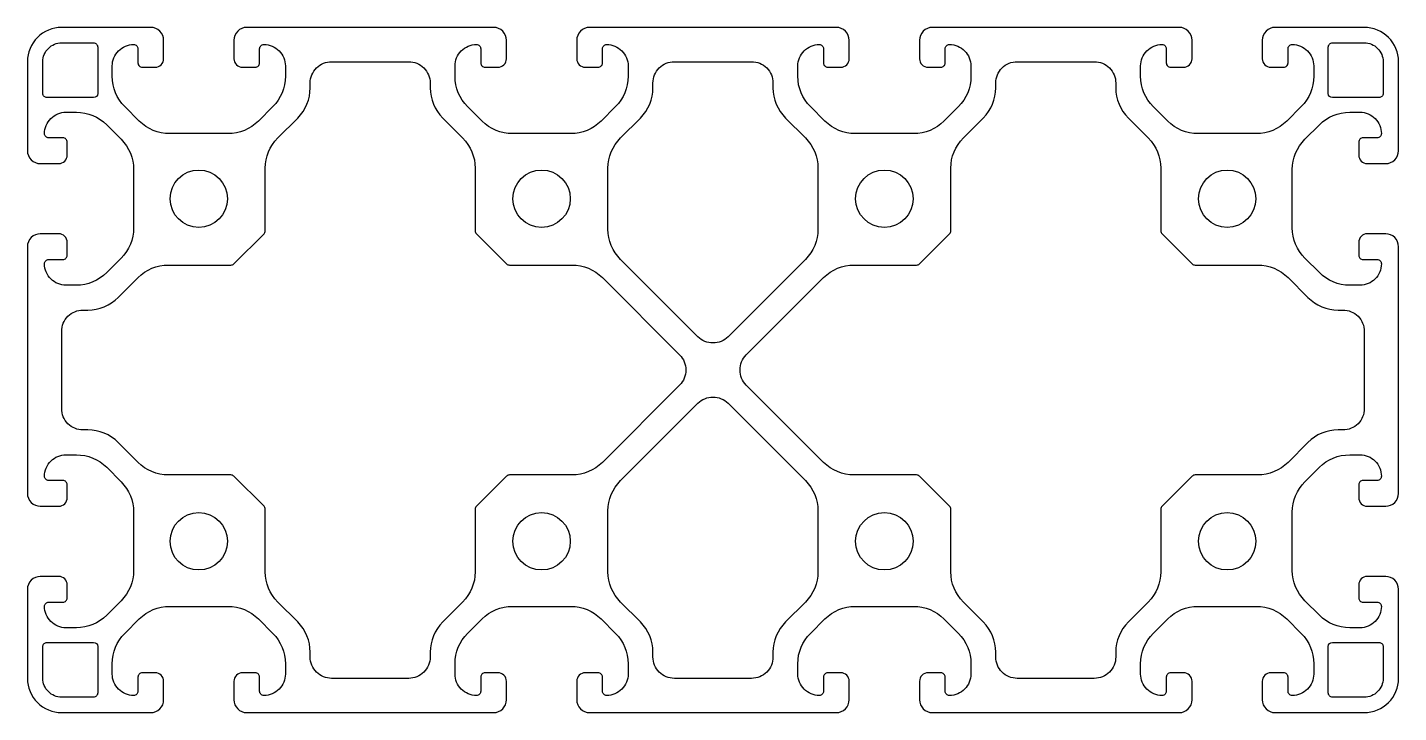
# Model space of a CAD drawing. Header units: millimetres. Extents: x 19036 to 19196, y 15743 to 15823.
import ezdxf

# ---------------------------------------------------------------- set-up
doc = ezdxf.new("R2010")
doc.units = ezdxf.units.MM
doc.layers.get('0').update_dxf_attribs({"linetype": 'CONTINUOUS'})

msp = doc.modelspace()

# ---------------------------------------------------------------- linework, layer by layer
for points in [[(19195.75, 15797.36, 0.414214), (19194.25, 15798.86), (19192.1, 15798.86, 0.414214), (19191.1, 15797.86), (19191.1, 15796.36, 0.414214), (19191.6, 15795.86), (19193.25, 15795.86, -0.414214), (19193.75, 15795.36, -0.414214), (19191.25, 15792.86), (19190.05, 15792.86, -0.198912), (19186.51, 15794.33), (19184.82, 15796.02, -0.198912), (19183.35, 15799.55), (19183.35, 15806.37, -0.198912), (19184.82, 15809.9), (19186.51, 15811.6, -0.198912), (19190.05, 15813.06), (19191.25, 15813.06, -0.414214), (19193.75, 15810.56, -0.414214), (19193.25, 15810.06), (19191.6, 15810.06, 0.414214), (19191.1, 15809.56), (19191.1, 15808.06, 0.414214), (19192.1, 15807.06), (19194.25, 15807.06, 0.414214), (19195.75, 15808.56), (19195.75, 15818.96, 0.414214), (19191.75, 15822.96), (19181.35, 15822.96, 0.414214), (19179.85, 15821.46), (19179.85, 15819.31, 0.414214), (19180.85, 15818.31), (19182.35, 15818.31, 0.414214), (19182.85, 15818.81), (19182.85, 15820.46, -0.414214), (19183.35, 15820.96, -0.414214), (19185.85, 15818.46), (19185.85, 15817.25, -0.198912), (19184.39, 15813.72), (19182.7, 15812.03, -0.198912), (19179.16, 15810.56), (19172.35, 15810.56, -0.198912), (19168.81, 15812.03), (19167.12, 15813.72, -0.198912), (19165.65, 15817.25), (19165.65, 15818.46, -0.414214), (19168.15, 15820.96, -0.414214), (19168.65, 15820.46), (19168.65, 15818.81, 0.414214), (19169.15, 15818.31), (19170.65, 15818.31, 0.414214), (19171.65, 15819.31), (19171.65, 15821.46, 0.414214), (19170.15, 15822.96), (19141.35, 15822.96, 0.414214), (19139.85, 15821.46), (19139.85, 15819.31, 0.414214), (19140.85, 15818.31), (19142.35, 15818.31, 0.414214), (19142.85, 15818.81), (19142.85, 15820.46, -0.414214), (19143.35, 15820.96, -0.414214), (19145.85, 15818.46), (19145.85, 15817.25, -0.198912), (19144.39, 15813.72), (19142.7, 15812.03, -0.198912), (19139.16, 15810.56), (19132.35, 15810.56, -0.198912), (19128.81, 15812.03), (19127.12, 15813.72, -0.198912), (19125.65, 15817.25), (19125.65, 15818.46, -0.414214), (19128.15, 15820.96, -0.414214), (19128.65, 15820.46), (19128.65, 15818.81, 0.414214), (19129.15, 15818.31), (19130.65, 15818.31, 0.414214), (19131.65, 15819.31), (19131.65, 15821.46, 0.414214), (19130.15, 15822.96), (19101.35, 15822.96, 0.414214), (19099.85, 15821.46), (19099.85, 15819.31, 0.414214), (19100.85, 15818.31), (19102.35, 15818.31, 0.414214), (19102.85, 15818.81), (19102.85, 15820.46, -0.414214), (19103.35, 15820.96, -0.414214), (19105.85, 15818.46), (19105.85, 15817.25, -0.198912), (19104.39, 15813.72), (19102.7, 15812.03, -0.198912), (19099.16, 15810.56), (19092.35, 15810.56, -0.198912), (19088.81, 15812.03), (19087.12, 15813.72, -0.198912), (19085.65, 15817.25), (19085.65, 15818.46, -0.414214), (19088.15, 15820.96, -0.414214), (19088.65, 15820.46), (19088.65, 15818.81, 0.414214), (19089.15, 15818.31), (19090.65, 15818.31, 0.414214), (19091.65, 15819.31), (19091.65, 15821.46, 0.414214), (19090.15, 15822.96), (19061.35, 15822.96, 0.414214), (19059.85, 15821.46), (19059.85, 15819.31, 0.414214), (19060.85, 15818.31), (19062.35, 15818.31, 0.414214), (19062.85, 15818.81), (19062.85, 15820.46, -0.414214), (19063.35, 15820.96, -0.414214), (19065.85, 15818.46), (19065.85, 15817.25, -0.198912), (19064.39, 15813.72), (19062.7, 15812.03, -0.198912), (19059.16, 15810.56), (19052.35, 15810.56, -0.198912), (19048.81, 15812.03), (19047.12, 15813.72, -0.198912), (19045.65, 15817.25), (19045.65, 15818.46, -0.414214), (19048.15, 15820.96, -0.414214), (19048.65, 15820.46), (19048.65, 15818.81, 0.414214), (19049.15, 15818.31), (19050.65, 15818.31, 0.414214), (19051.65, 15819.31), (19051.65, 15821.46, 0.414214), (19050.15, 15822.96), (19039.75, 15822.96, 0.414214), (19035.75, 15818.96), (19035.75, 15808.56, 0.414214), (19037.25, 15807.06), (19039.4, 15807.06, 0.414214), (19040.4, 15808.06), (19040.4, 15809.56, 0.414214), (19039.9, 15810.06), (19038.25, 15810.06, -0.414214), (19037.75, 15810.56, -0.414214), (19040.25, 15813.06), (19041.46, 15813.06, -0.198912), (19045, 15811.6), (19046.69, 15809.9, -0.198912), (19048.15, 15806.37), (19048.15, 15799.55, -0.198912), (19046.69, 15796.02), (19045, 15794.33, -0.198912), (19041.46, 15792.86), (19040.25, 15792.86, -0.414214), (19037.75, 15795.36, -0.414214), (19038.25, 15795.86), (19039.9, 15795.86, 0.414214), (19040.4, 15796.36), (19040.4, 15797.86, 0.414214), (19039.4, 15798.86), (19037.25, 15798.86, 0.414214), (19035.75, 15797.36), (19035.75, 15768.56, 0.414214), (19037.25, 15767.06), (19039.4, 15767.06, 0.414214), (19040.4, 15768.06), (19040.4, 15769.56, 0.414214), (19039.9, 15770.06), (19038.25, 15770.06, -0.414214), (19037.75, 15770.56, -0.414214), (19040.25, 15773.06), (19041.46, 15773.06, -0.198912), (19045, 15771.6), (19046.69, 15769.9, -0.198912), (19048.15, 15766.37), (19048.15, 15759.55, -0.198912), (19046.69, 15756.02), (19045, 15754.33, -0.198912), (19041.46, 15752.86), (19040.25, 15752.86, -0.414214), (19037.75, 15755.36, -0.414214), (19038.25, 15755.86), (19039.9, 15755.86, 0.414214), (19040.4, 15756.36), (19040.4, 15757.86, 0.414214), (19039.4, 15758.86), (19037.25, 15758.86, 0.414214), (19035.75, 15757.36), (19035.75, 15746.96, 0.414214), (19039.75, 15742.96), (19050.15, 15742.96, 0.414214), (19051.65, 15744.46), (19051.65, 15746.61, 0.414214), (19050.65, 15747.61), (19049.15, 15747.61, 0.414214), (19048.65, 15747.11), (19048.65, 15745.46, -0.414214), (19048.15, 15744.96, -0.414214), (19045.65, 15747.46), (19045.65, 15748.67, -0.198912), (19047.12, 15752.2), (19048.81, 15753.9, -0.198912), (19052.35, 15755.36), (19059.16, 15755.36, -0.198912), (19062.7, 15753.9), (19064.39, 15752.2, -0.198912), (19065.85, 15748.67), (19065.85, 15747.46, -0.414214), (19063.35, 15744.96, -0.414214), (19062.85, 15745.46), (19062.85, 15747.11, 0.414214), (19062.35, 15747.61), (19060.85, 15747.61, 0.414214), (19059.85, 15746.61), (19059.85, 15744.46, 0.414214), (19061.35, 15742.96), (19090.15, 15742.96, 0.414214), (19091.65, 15744.46), (19091.65, 15746.61, 0.414214), (19090.65, 15747.61), (19089.15, 15747.61, 0.414214), (19088.65, 15747.11), (19088.65, 15745.46, -0.414214), (19088.15, 15744.96, -0.414214), (19085.65, 15747.46), (19085.65, 15748.67, -0.198912), (19087.12, 15752.2), (19088.81, 15753.9, -0.198912), (19092.35, 15755.36), (19099.16, 15755.36, -0.198912), (19102.7, 15753.9), (19104.39, 15752.2, -0.198912), (19105.85, 15748.67), (19105.85, 15747.46, -0.414214), (19103.35, 15744.96, -0.414214), (19102.85, 15745.46), (19102.85, 15747.11, 0.414214), (19102.35, 15747.61), (19100.85, 15747.61, 0.414214), (19099.85, 15746.61), (19099.85, 15744.46, 0.414214), (19101.35, 15742.96), (19130.15, 15742.96, 0.414214), (19131.65, 15744.46), (19131.65, 15746.61, 0.414214), (19130.65, 15747.61), (19129.15, 15747.61, 0.414214), (19128.65, 15747.11), (19128.65, 15745.46, -0.414214), (19128.15, 15744.96, -0.414214), (19125.65, 15747.46), (19125.65, 15748.67, -0.198912), (19127.12, 15752.2), (19128.81, 15753.9, -0.198912), (19132.35, 15755.36), (19139.16, 15755.36, -0.198912), (19142.7, 15753.9), (19144.39, 15752.2, -0.198912), (19145.85, 15748.67), (19145.85, 15747.46, -0.414214), (19143.35, 15744.96, -0.414214), (19142.85, 15745.46), (19142.85, 15747.11, 0.414214), (19142.35, 15747.61), (19140.85, 15747.61, 0.414214), (19139.85, 15746.61), (19139.85, 15744.46, 0.414214), (19141.35, 15742.96), (19170.15, 15742.96, 0.414214), (19171.65, 15744.46), (19171.65, 15746.61, 0.414214), (19170.65, 15747.61), (19169.15, 15747.61, 0.414214), (19168.65, 15747.11), (19168.65, 15745.46, -0.414214), (19168.15, 15744.96, -0.414214), (19165.65, 15747.46), (19165.65, 15748.67, -0.198912), (19167.12, 15752.2), (19168.81, 15753.9, -0.198912), (19172.35, 15755.36), (19179.16, 15755.36, -0.198912), (19182.7, 15753.9), (19184.39, 15752.2, -0.198912), (19185.85, 15748.67), (19185.85, 15747.46, -0.414214), (19183.35, 15744.96, -0.414214), (19182.85, 15745.46), (19182.85, 15747.11, 0.414214), (19182.35, 15747.61), (19180.85, 15747.61, 0.414214), (19179.85, 15746.61), (19179.85, 15744.46, 0.414214), (19181.35, 15742.96), (19191.75, 15742.96, 0.414214), (19195.75, 15746.96), (19195.75, 15757.36, 0.414214), (19194.25, 15758.86), (19192.1, 15758.86, 0.414214), (19191.1, 15757.86), (19191.1, 15756.36, 0.414214), (19191.6, 15755.86), (19193.25, 15755.86, -0.414214), (19193.75, 15755.36, -0.414214), (19191.25, 15752.86), (19190.05, 15752.86, -0.198912), (19186.51, 15754.33), (19184.82, 15756.02, -0.198912), (19183.35, 15759.55), (19183.35, 15766.37, -0.198912), (19184.82, 15769.9), (19186.51, 15771.6, -0.198912), (19190.05, 15773.06), (19191.25, 15773.06, -0.414214), (19193.75, 15770.56, -0.414214), (19193.25, 15770.06), (19191.6, 15770.06, 0.414214), (19191.1, 15769.56), (19191.1, 15768.06, 0.414214), (19192.1, 15767.06), (19194.25, 15767.06, 0.414214), (19195.75, 15768.56)], [(19195.75, 15797.36, 0.414214), (19194.25, 15798.86), (19192.1, 15798.86, 0.414214), (19191.1, 15797.86), (19191.1, 15796.36, 0.414214), (19191.6, 15795.86), (19193.25, 15795.86, -0.414214), (19193.75, 15795.36, -0.414214), (19191.25, 15792.86), (19190.05, 15792.86, -0.198912), (19186.51, 15794.33), (19184.82, 15796.02, -0.198912), (19183.35, 15799.55), (19183.35, 15806.37, -0.198912), (19184.82, 15809.9), (19186.51, 15811.6, -0.198912), (19190.05, 15813.06), (19191.25, 15813.06, -0.414214), (19193.75, 15810.56, -0.414214), (19193.25, 15810.06), (19191.6, 15810.06, 0.414214), (19191.1, 15809.56), (19191.1, 15808.06, 0.414214), (19192.1, 15807.06), (19194.25, 15807.06, 0.414214), (19195.75, 15808.56), (19195.75, 15818.96, 0.414214), (19191.75, 15822.96), (19181.35, 15822.96, 0.414214), (19179.85, 15821.46), (19179.85, 15819.31, 0.414214), (19180.85, 15818.31), (19182.35, 15818.31, 0.414214), (19182.85, 15818.81), (19182.85, 15820.46, -0.414214), (19183.35, 15820.96, -0.414214), (19185.85, 15818.46), (19185.85, 15817.25, -0.198912), (19184.39, 15813.72), (19182.7, 15812.03, -0.198912), (19179.16, 15810.56), (19172.35, 15810.56, -0.198912), (19168.81, 15812.03), (19167.12, 15813.72, -0.198912), (19165.65, 15817.25), (19165.65, 15818.46, -0.414214), (19168.15, 15820.96, -0.414214), (19168.65, 15820.46), (19168.65, 15818.81, 0.414214), (19169.15, 15818.31), (19170.65, 15818.31, 0.414214), (19171.65, 15819.31), (19171.65, 15821.46, 0.414214), (19170.15, 15822.96), (19141.35, 15822.96, 0.414214), (19139.85, 15821.46), (19139.85, 15819.31, 0.414214), (19140.85, 15818.31), (19142.35, 15818.31, 0.414214), (19142.85, 15818.81), (19142.85, 15820.46, -0.414214), (19143.35, 15820.96, -0.414214), (19145.85, 15818.46), (19145.85, 15817.25, -0.198912), (19144.39, 15813.72), (19142.7, 15812.03, -0.198912), (19139.16, 15810.56), (19132.35, 15810.56, -0.198912), (19128.81, 15812.03), (19127.12, 15813.72, -0.198912), (19125.65, 15817.25), (19125.65, 15818.46, -0.414214), (19128.15, 15820.96, -0.414214), (19128.65, 15820.46), (19128.65, 15818.81, 0.414214), (19129.15, 15818.31), (19130.65, 15818.31, 0.414214), (19131.65, 15819.31), (19131.65, 15821.46, 0.414214), (19130.15, 15822.96), (19101.35, 15822.96, 0.414214), (19099.85, 15821.46), (19099.85, 15819.31, 0.414214), (19100.85, 15818.31), (19102.35, 15818.31, 0.414214), (19102.85, 15818.81), (19102.85, 15820.46, -0.414214), (19103.35, 15820.96, -0.414214), (19105.85, 15818.46), (19105.85, 15817.25, -0.198912), (19104.39, 15813.72), (19102.7, 15812.03, -0.198912), (19099.16, 15810.56), (19092.35, 15810.56, -0.198912), (19088.81, 15812.03), (19087.12, 15813.72, -0.198912), (19085.65, 15817.25), (19085.65, 15818.46, -0.414214), (19088.15, 15820.96, -0.414214), (19088.65, 15820.46), (19088.65, 15818.81, 0.414214), (19089.15, 15818.31), (19090.65, 15818.31, 0.414214), (19091.65, 15819.31), (19091.65, 15821.46, 0.414214), (19090.15, 15822.96), (19061.35, 15822.96, 0.414214), (19059.85, 15821.46), (19059.85, 15819.31, 0.414214), (19060.85, 15818.31), (19062.35, 15818.31, 0.414214), (19062.85, 15818.81), (19062.85, 15820.46, -0.414214), (19063.35, 15820.96, -0.414214), (19065.85, 15818.46), (19065.85, 15817.25, -0.198912), (19064.39, 15813.72), (19062.7, 15812.03, -0.198912), (19059.16, 15810.56), (19052.35, 15810.56, -0.198912), (19048.81, 15812.03), (19047.12, 15813.72, -0.198912), (19045.65, 15817.25), (19045.65, 15818.46, -0.414214), (19048.15, 15820.96, -0.414214), (19048.65, 15820.46), (19048.65, 15818.81, 0.414214), (19049.15, 15818.31), (19050.65, 15818.31, 0.414214), (19051.65, 15819.31), (19051.65, 15821.46, 0.414214), (19050.15, 15822.96), (19039.75, 15822.96, 0.414214), (19035.75, 15818.96), (19035.75, 15808.56, 0.414214), (19037.25, 15807.06), (19039.4, 15807.06, 0.414214), (19040.4, 15808.06), (19040.4, 15809.56, 0.414214), (19039.9, 15810.06), (19038.25, 15810.06, -0.414214), (19037.75, 15810.56, -0.414214), (19040.25, 15813.06), (19041.46, 15813.06, -0.198912), (19045, 15811.6), (19046.69, 15809.9, -0.198912), (19048.15, 15806.37), (19048.15, 15799.55, -0.198912), (19046.69, 15796.02), (19045, 15794.33, -0.198912), (19041.46, 15792.86), (19040.25, 15792.86, -0.414214), (19037.75, 15795.36, -0.414214), (19038.25, 15795.86), (19039.9, 15795.86, 0.414214), (19040.4, 15796.36), (19040.4, 15797.86, 0.414214), (19039.4, 15798.86), (19037.25, 15798.86, 0.414214), (19035.75, 15797.36), (19035.75, 15768.56, 0.414214), (19037.25, 15767.06), (19039.4, 15767.06, 0.414214), (19040.4, 15768.06), (19040.4, 15769.56, 0.414214), (19039.9, 15770.06), (19038.25, 15770.06, -0.414214), (19037.75, 15770.56, -0.414214), (19040.25, 15773.06), (19041.46, 15773.06, -0.198912), (19045, 15771.6), (19046.69, 15769.9, -0.198912), (19048.15, 15766.37), (19048.15, 15759.55, -0.198912), (19046.69, 15756.02), (19045, 15754.33, -0.198912), (19041.46, 15752.86), (19040.25, 15752.86, -0.414214), (19037.75, 15755.36, -0.414214), (19038.25, 15755.86), (19039.9, 15755.86, 0.414214), (19040.4, 15756.36), (19040.4, 15757.86, 0.414214), (19039.4, 15758.86), (19037.25, 15758.86, 0.414214), (19035.75, 15757.36), (19035.75, 15746.96, 0.414214), (19039.75, 15742.96), (19050.15, 15742.96, 0.414214), (19051.65, 15744.46), (19051.65, 15746.61, 0.414214), (19050.65, 15747.61), (19049.15, 15747.61, 0.414214), (19048.65, 15747.11), (19048.65, 15745.46, -0.414214), (19048.15, 15744.96, -0.414214), (19045.65, 15747.46), (19045.65, 15748.67, -0.198912), (19047.12, 15752.2), (19048.81, 15753.9, -0.198912), (19052.35, 15755.36), (19059.16, 15755.36, -0.198912), (19062.7, 15753.9), (19064.39, 15752.2, -0.198912), (19065.85, 15748.67), (19065.85, 15747.46, -0.414214), (19063.35, 15744.96, -0.414214), (19062.85, 15745.46), (19062.85, 15747.11, 0.414214), (19062.35, 15747.61), (19060.85, 15747.61, 0.414214), (19059.85, 15746.61), (19059.85, 15744.46, 0.414214), (19061.35, 15742.96), (19090.15, 15742.96, 0.414214), (19091.65, 15744.46), (19091.65, 15746.61, 0.414214), (19090.65, 15747.61), (19089.15, 15747.61, 0.414214), (19088.65, 15747.11), (19088.65, 15745.46, -0.414214), (19088.15, 15744.96, -0.414214), (19085.65, 15747.46), (19085.65, 15748.67, -0.198912), (19087.12, 15752.2), (19088.81, 15753.9, -0.198912), (19092.35, 15755.36), (19099.16, 15755.36, -0.198912), (19102.7, 15753.9), (19104.39, 15752.2, -0.198912), (19105.85, 15748.67), (19105.85, 15747.46, -0.414214), (19103.35, 15744.96, -0.414214), (19102.85, 15745.46), (19102.85, 15747.11, 0.414214), (19102.35, 15747.61), (19100.85, 15747.61, 0.414214), (19099.85, 15746.61), (19099.85, 15744.46, 0.414214), (19101.35, 15742.96), (19130.15, 15742.96, 0.414214), (19131.65, 15744.46), (19131.65, 15746.61, 0.414214), (19130.65, 15747.61), (19129.15, 15747.61, 0.414214), (19128.65, 15747.11), (19128.65, 15745.46, -0.414214), (19128.15, 15744.96, -0.414214), (19125.65, 15747.46), (19125.65, 15748.67, -0.198912), (19127.12, 15752.2), (19128.81, 15753.9, -0.198912), (19132.35, 15755.36), (19139.16, 15755.36, -0.198912), (19142.7, 15753.9), (19144.39, 15752.2, -0.198912), (19145.85, 15748.67), (19145.85, 15747.46, -0.414214), (19143.35, 15744.96, -0.414214), (19142.85, 15745.46), (19142.85, 15747.11, 0.414214), (19142.35, 15747.61), (19140.85, 15747.61, 0.414214), (19139.85, 15746.61), (19139.85, 15744.46, 0.414214), (19141.35, 15742.96), (19170.15, 15742.96, 0.414214), (19171.65, 15744.46), (19171.65, 15746.61, 0.414214), (19170.65, 15747.61), (19169.15, 15747.61, 0.414214), (19168.65, 15747.11), (19168.65, 15745.46, -0.414214), (19168.15, 15744.96, -0.414214), (19165.65, 15747.46), (19165.65, 15748.67, -0.198912), (19167.12, 15752.2), (19168.81, 15753.9, -0.198912), (19172.35, 15755.36), (19179.16, 15755.36, -0.198912), (19182.7, 15753.9), (19184.39, 15752.2, -0.198912), (19185.85, 15748.67), (19185.85, 15747.46, -0.414214), (19183.35, 15744.96, -0.414214), (19182.85, 15745.46), (19182.85, 15747.11, 0.414214), (19182.35, 15747.61), (19180.85, 15747.61, 0.414214), (19179.85, 15746.61), (19179.85, 15744.46, 0.414214), (19181.35, 15742.96), (19191.75, 15742.96, 0.414214), (19195.75, 15746.96), (19195.75, 15757.36, 0.414214), (19194.25, 15758.86), (19192.1, 15758.86, 0.414214), (19191.1, 15757.86), (19191.1, 15756.36, 0.414214), (19191.6, 15755.86), (19193.25, 15755.86, -0.414214), (19193.75, 15755.36, -0.414214), (19191.25, 15752.86), (19190.05, 15752.86, -0.198912), (19186.51, 15754.33), (19184.82, 15756.02, -0.198912), (19183.35, 15759.55), (19183.35, 15766.37, -0.198912), (19184.82, 15769.9), (19186.51, 15771.6, -0.198912), (19190.05, 15773.06), (19191.25, 15773.06, -0.414214), (19193.75, 15770.56, -0.414214), (19193.25, 15770.06), (19191.6, 15770.06, 0.414214), (19191.1, 15769.56), (19191.1, 15768.06, 0.414214), (19192.1, 15767.06), (19194.25, 15767.06, 0.414214), (19195.75, 15768.56)], [(19039.75, 15821.16), (19043.45, 15821.16, -0.414214), (19043.95, 15820.66), (19043.95, 15815.26, -0.414213), (19043.45, 15814.76), (19038.05, 15814.76, -0.414214), (19037.55, 15815.26), (19037.55, 15818.96, -0.414214)], [(19039.75, 15821.16), (19043.45, 15821.16, -0.414214), (19043.95, 15820.66), (19043.95, 15815.26, -0.414213), (19043.45, 15814.76), (19038.05, 15814.76, -0.414214), (19037.55, 15815.26), (19037.55, 15818.96, -0.414214)], [(19187.55, 15815.26), (19187.55, 15820.66, -0.414214), (19188.05, 15821.16), (19191.75, 15821.16, -0.414214), (19193.95, 15818.96), (19193.95, 15815.26, -0.414214), (19193.45, 15814.76), (19188.05, 15814.76, -0.414213)], [(19187.55, 15815.26), (19187.55, 15820.66, -0.414214), (19188.05, 15821.16), (19191.75, 15821.16, -0.414214), (19193.95, 15818.96), (19193.95, 15815.26, -0.414214), (19193.45, 15814.76), (19188.05, 15814.76, -0.414213)], [(19102.85, 15793.75), (19111.86, 15784.73, -0.414214), (19111.86, 15781.19), (19102.85, 15772.18, -0.198912), (19099.31, 15770.71), (19092.01, 15770.71, 0.198912), (19091.66, 15770.56), (19088.15, 15767.06, 0.198912), (19088, 15766.7), (19088, 15759.4, -0.198912), (19086.54, 15755.87), (19084.22, 15753.55, 0.198912), (19082.75, 15750.01), (19082.75, 15749.46, -0.414214), (19080.25, 15746.96), (19071.25, 15746.96, -0.414214), (19068.75, 15749.46), (19068.75, 15750.01, 0.198912), (19067.29, 15753.55), (19064.97, 15755.87, -0.198912), (19063.5, 15759.4), (19063.5, 15766.7, 0.198912), (19063.36, 15767.06), (19059.85, 15770.56, 0.198912), (19059.5, 15770.71), (19052.2, 15770.71, -0.198912), (19048.66, 15772.18), (19046.34, 15774.5, 0.198912), (19042.8, 15775.96), (19042.25, 15775.96, -0.414214), (19039.75, 15778.46), (19039.75, 15787.46, -0.414214), (19042.25, 15789.96), (19042.8, 15789.96, 0.198912), (19046.34, 15791.43), (19048.66, 15793.75, -0.198912), (19052.2, 15795.21), (19059.5, 15795.21, 0.198912), (19059.85, 15795.36), (19063.36, 15798.86, 0.198912), (19063.5, 15799.22), (19063.5, 15806.52, -0.198912), (19064.97, 15810.05), (19067.29, 15812.38, 0.198912), (19068.75, 15815.91), (19068.75, 15816.46, -0.414214), (19071.25, 15818.96), (19080.25, 15818.96, -0.414214), (19082.75, 15816.46), (19082.75, 15815.91, 0.198912), (19084.22, 15812.38), (19086.54, 15810.05, -0.198912), (19088, 15806.52), (19088, 15799.22, 0.198912), (19088.15, 15798.86), (19091.66, 15795.36, 0.198912), (19092.01, 15795.21), (19099.31, 15795.21, -0.198912)], [(19102.85, 15793.75), (19111.86, 15784.73, -0.414214), (19111.86, 15781.19), (19102.85, 15772.18, -0.198912), (19099.31, 15770.71), (19092.01, 15770.71, 0.198912), (19091.66, 15770.56), (19088.15, 15767.06, 0.198912), (19088, 15766.7), (19088, 15759.4, -0.198912), (19086.54, 15755.87), (19084.22, 15753.55, 0.198912), (19082.75, 15750.01), (19082.75, 15749.46, -0.414214), (19080.25, 15746.96), (19071.25, 15746.96, -0.414214), (19068.75, 15749.46), (19068.75, 15750.01, 0.198912), (19067.29, 15753.55), (19064.97, 15755.87, -0.198912), (19063.5, 15759.4), (19063.5, 15766.7, 0.198912), (19063.36, 15767.06), (19059.85, 15770.56, 0.198912), (19059.5, 15770.71), (19052.2, 15770.71, -0.198912), (19048.66, 15772.18), (19046.34, 15774.5, 0.198912), (19042.8, 15775.96), (19042.25, 15775.96, -0.414214), (19039.75, 15778.46), (19039.75, 15787.46, -0.414214), (19042.25, 15789.96), (19042.8, 15789.96, 0.198912), (19046.34, 15791.43), (19048.66, 15793.75, -0.198912), (19052.2, 15795.21), (19059.5, 15795.21, 0.198912), (19059.85, 15795.36), (19063.36, 15798.86, 0.198912), (19063.5, 15799.22), (19063.5, 15806.52, -0.198912), (19064.97, 15810.05), (19067.29, 15812.38, 0.198912), (19068.75, 15815.91), (19068.75, 15816.46, -0.414214), (19071.25, 15818.96), (19080.25, 15818.96, -0.414214), (19082.75, 15816.46), (19082.75, 15815.91, 0.198912), (19084.22, 15812.38), (19086.54, 15810.05, -0.198912), (19088, 15806.52), (19088, 15799.22, 0.198912), (19088.15, 15798.86), (19091.66, 15795.36, 0.198912), (19092.01, 15795.21), (19099.31, 15795.21, -0.198912)], [(19122.75, 15816.46), (19122.75, 15815.91, 0.198912), (19124.22, 15812.38), (19126.54, 15810.05, -0.198912), (19128, 15806.52), (19128, 15799.4, -0.198912), (19126.54, 15795.87), (19117.52, 15786.85, -0.414214), (19113.98, 15786.85), (19104.97, 15795.87, -0.198912), (19103.5, 15799.4), (19103.5, 15806.52, -0.198912), (19104.97, 15810.05), (19107.29, 15812.38, 0.198912), (19108.75, 15815.91), (19108.75, 15816.46, -0.414214), (19111.25, 15818.96), (19120.25, 15818.96, -0.414214)], [(19122.75, 15816.46), (19122.75, 15815.91, 0.198912), (19124.22, 15812.38), (19126.54, 15810.05, -0.198912), (19128, 15806.52), (19128, 15799.4, -0.198912), (19126.54, 15795.87), (19117.52, 15786.85, -0.414214), (19113.98, 15786.85), (19104.97, 15795.87, -0.198912), (19103.5, 15799.4), (19103.5, 15806.52, -0.198912), (19104.97, 15810.05), (19107.29, 15812.38, 0.198912), (19108.75, 15815.91), (19108.75, 15816.46, -0.414214), (19111.25, 15818.96), (19120.25, 15818.96, -0.414214)], [(19128.66, 15772.18), (19119.64, 15781.19, -0.414214), (19119.64, 15784.73), (19128.66, 15793.75, -0.198912), (19132.2, 15795.21), (19139.5, 15795.21, 0.198912), (19139.85, 15795.36), (19143.36, 15798.86, 0.198912), (19143.5, 15799.22), (19143.5, 15806.52, -0.198912), (19144.97, 15810.05), (19147.29, 15812.38, 0.198912), (19148.75, 15815.91), (19148.75, 15816.46, -0.414214), (19151.25, 15818.96), (19160.25, 15818.96, -0.414214), (19162.75, 15816.46), (19162.75, 15815.91, 0.198912), (19164.22, 15812.38), (19166.54, 15810.05, -0.198912), (19168, 15806.52), (19168, 15799.22, 0.198912), (19168.15, 15798.86), (19171.66, 15795.36, 0.198912), (19172.01, 15795.21), (19179.31, 15795.21, -0.198912), (19182.85, 15793.75), (19185.17, 15791.43, 0.198912), (19188.7, 15789.96), (19189.25, 15789.96, -0.414214), (19191.75, 15787.46), (19191.75, 15778.46, -0.414214), (19189.25, 15775.96), (19188.7, 15775.96, 0.198912), (19185.17, 15774.5), (19182.85, 15772.18, -0.198912), (19179.31, 15770.71), (19172.01, 15770.71, 0.198912), (19171.66, 15770.56), (19168.15, 15767.06, 0.198912), (19168, 15766.7), (19168, 15759.4, -0.198912), (19166.54, 15755.87), (19164.22, 15753.55, 0.198912), (19162.75, 15750.01), (19162.75, 15749.46, -0.414214), (19160.25, 15746.96), (19151.25, 15746.96, -0.414214), (19148.75, 15749.46), (19148.75, 15750.01, 0.198912), (19147.29, 15753.55), (19144.97, 15755.87, -0.198912), (19143.5, 15759.4), (19143.5, 15766.7, 0.198912), (19143.36, 15767.06), (19139.85, 15770.56, 0.198912), (19139.5, 15770.71), (19132.2, 15770.71, -0.198912)], [(19128.66, 15772.18), (19119.64, 15781.19, -0.414214), (19119.64, 15784.73), (19128.66, 15793.75, -0.198912), (19132.2, 15795.21), (19139.5, 15795.21, 0.198912), (19139.85, 15795.36), (19143.36, 15798.86, 0.198912), (19143.5, 15799.22), (19143.5, 15806.52, -0.198912), (19144.97, 15810.05), (19147.29, 15812.38, 0.198912), (19148.75, 15815.91), (19148.75, 15816.46, -0.414214), (19151.25, 15818.96), (19160.25, 15818.96, -0.414214), (19162.75, 15816.46), (19162.75, 15815.91, 0.198912), (19164.22, 15812.38), (19166.54, 15810.05, -0.198912), (19168, 15806.52), (19168, 15799.22, 0.198912), (19168.15, 15798.86), (19171.66, 15795.36, 0.198912), (19172.01, 15795.21), (19179.31, 15795.21, -0.198912), (19182.85, 15793.75), (19185.17, 15791.43, 0.198912), (19188.7, 15789.96), (19189.25, 15789.96, -0.414214), (19191.75, 15787.46), (19191.75, 15778.46, -0.414214), (19189.25, 15775.96), (19188.7, 15775.96, 0.198912), (19185.17, 15774.5), (19182.85, 15772.18, -0.198912), (19179.31, 15770.71), (19172.01, 15770.71, 0.198912), (19171.66, 15770.56), (19168.15, 15767.06, 0.198912), (19168, 15766.7), (19168, 15759.4, -0.198912), (19166.54, 15755.87), (19164.22, 15753.55, 0.198912), (19162.75, 15750.01), (19162.75, 15749.46, -0.414214), (19160.25, 15746.96), (19151.25, 15746.96, -0.414214), (19148.75, 15749.46), (19148.75, 15750.01, 0.198912), (19147.29, 15753.55), (19144.97, 15755.87, -0.198912), (19143.5, 15759.4), (19143.5, 15766.7, 0.198912), (19143.36, 15767.06), (19139.85, 15770.56, 0.198912), (19139.5, 15770.71), (19132.2, 15770.71, -0.198912)], [(19122.75, 15750.01), (19122.75, 15749.46, -0.414214), (19120.25, 15746.96), (19111.25, 15746.96, -0.414214), (19108.75, 15749.46), (19108.75, 15750.01, 0.198912), (19107.29, 15753.55), (19104.97, 15755.87, -0.198912), (19103.5, 15759.4), (19103.5, 15766.52, -0.198912), (19104.97, 15770.05), (19113.98, 15779.07, -0.414214), (19117.52, 15779.07), (19126.54, 15770.05, -0.198912), (19128, 15766.52), (19128, 15759.4, -0.198912), (19126.54, 15755.87), (19124.22, 15753.55, 0.198912)], [(19122.75, 15750.01), (19122.75, 15749.46, -0.414214), (19120.25, 15746.96), (19111.25, 15746.96, -0.414214), (19108.75, 15749.46), (19108.75, 15750.01, 0.198912), (19107.29, 15753.55), (19104.97, 15755.87, -0.198912), (19103.5, 15759.4), (19103.5, 15766.52, -0.198912), (19104.97, 15770.05), (19113.98, 15779.07, -0.414214), (19117.52, 15779.07), (19126.54, 15770.05, -0.198912), (19128, 15766.52), (19128, 15759.4, -0.198912), (19126.54, 15755.87), (19124.22, 15753.55, 0.198912)], [(19043.95, 15750.66), (19043.95, 15745.26, -0.414214), (19043.45, 15744.76), (19039.75, 15744.76, -0.414214), (19037.55, 15746.96), (19037.55, 15750.66, -0.414214), (19038.05, 15751.16), (19043.45, 15751.16, -0.414213)], [(19043.95, 15750.66), (19043.95, 15745.26, -0.414214), (19043.45, 15744.76), (19039.75, 15744.76, -0.414214), (19037.55, 15746.96), (19037.55, 15750.66, -0.414214), (19038.05, 15751.16), (19043.45, 15751.16, -0.414213)], [(19191.75, 15744.76), (19188.05, 15744.76, -0.414214), (19187.55, 15745.26), (19187.55, 15750.66, -0.414213), (19188.05, 15751.16), (19193.45, 15751.16, -0.414214), (19193.95, 15750.66), (19193.95, 15746.96, -0.414214)], [(19191.75, 15744.76), (19188.05, 15744.76, -0.414214), (19187.55, 15745.26), (19187.55, 15750.66, -0.414213), (19188.05, 15751.16), (19193.45, 15751.16, -0.414214), (19193.95, 15750.66), (19193.95, 15746.96, -0.414214)]]:
    msp.add_lwpolyline(points, format="xyb", close=True)
for centre in [(19055.75, 15802.96), (19055.75, 15802.96), (19095.75, 15802.96), (19095.75, 15802.96), (19135.75, 15802.96), (19135.75, 15802.96), (19175.75, 15802.96), (19175.75, 15802.96), (19055.75, 15762.96), (19055.75, 15762.96), (19095.75, 15762.96), (19095.75, 15762.96), (19135.75, 15762.96), (19135.75, 15762.96), (19175.75, 15762.96), (19175.75, 15762.96)]:
    msp.add_circle(centre, 3.35)

doc.saveas('drawing.dxf')
